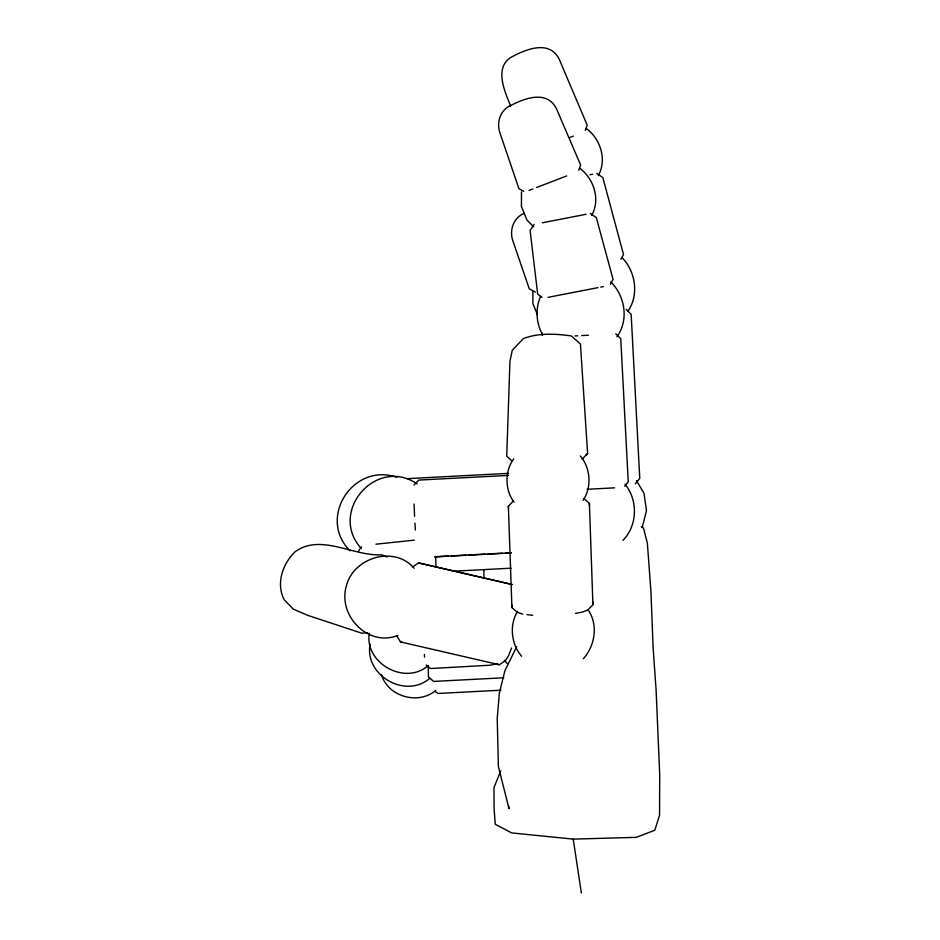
<?xml version="1.0" encoding="UTF-8"?>
<svg xmlns="http://www.w3.org/2000/svg" width="940" height="940" viewBox="0 0 940 940"><rect width="100%" height="100%" fill="white"/><g stroke="black" fill="none" stroke-linecap="round" stroke-linejoin="round"><path stroke-width="1.41" d="M370.102 643.982C364.109 675.449 405.622 699.266 429.697 678.351M483.889 578.452L483.924 569.816M521.489 191.807L521.418 206.495L526.988 220.101L533.567 226.74M532.91 291.471L532.863 303.491L537.41 314.618M369.267 633.207C364.379 663.405 405.257 685.836 428.147 665.602M642.173 527.598L646.497 510.596L643.971 493.218L636.498 480.657M578.746 170.211L580.615 165.005L557.079 110.144C548.231 89.617 525.53 97.725 510.549 105.621C500.48 109.957 496.485 122.106 499.704 132.176L518.927 188.693L523.792 191.302M585.326 130.413L587.218 125.208L559.829 60.63C551.063 40.056 528.339 48.187 513.381 56.059C493.065 65.694 504.533 91.157 510.714 106.079M511.595 647.989L508.434 655.979L505.344 660.75L499.293 664.733L400.44 641.914L396.751 635.687M500.773 770.894L493.982 787.544L494.111 808.729L495.251 824.274L511.713 832.922L573.224 839.126L636.333 837.34L654.827 830.243L659.551 815.227L659.716 774.748L656.108 690.089L653.112 647.672L650.95 591.648L647.378 543.25L643.512 528.139L641.256 526.647M598.263 175.651C607.264 159.624 600.46 138.756 586.031 128.298M591.683 215.448C600.684 199.421 593.88 178.541 579.451 168.084M516.683 646.685L505.003 670.479L499.375 692.945L497.225 718.207L498.388 766.476L508.998 808.694L508.54 805.827M610.471 284.139L613.08 279.368L596.324 217.622L590.308 213.462M620.894 259.322L623.514 254.552L602.834 177.578L596.841 173.407M540.629 296.382C535.236 308.273 536.035 323.442 542.639 334.711M627.979 311.152C639.27 294.937 635.593 271.261 621.904 257.513M616.899 336.767C629.048 320.293 625.1 295.983 610.847 281.988M534.096 224.39L530.09 230.5L537.68 294.032L541.887 297.475M513.745 458.861C504.627 471.058 504.757 490.01 514.051 502.066M583.07 500.339C592.012 487.32 590.626 467.897 580.309 455.959M517.564 611.294C509.174 624.947 511.125 644.194 521.641 656.296M583.341 658.74C595.043 645.827 598.38 624.736 588.217 610.072M358.316 551.392L361.36 546.869M622.914 540.429C637.543 525.566 638.166 500.315 625.065 484.264M624.712 486.262L628.249 481.891L620.752 338.764L615.77 333.782M635.334 483.818L639.764 478.354L631.163 314.324L626.193 309.354M582.119 459.249L587.618 453.409L580.427 344.005L571.356 335.944C555.516 333.724 538.432 332.725 523.286 338.659L512.253 350.315L509.938 361.43L506.731 456.112L512.124 461.129M585.984 455.136L587.618 453.409M508.434 508.611L508.376 506.202L513.428 501.02M592.87 602.34L592.928 604.761L587.876 609.942L582.553 612.069L575.491 613.385M413.953 485.04L418.899 480.07L508.505 475.393M435.831 690.348C418.653 705.294 387.738 696.728 381.464 674.567M412.625 566.902L418.676 562.931L512.335 584.527M569.64 137.557L573.306 136.147M529.067 190.397L532.804 188.964M536.552 187.518L566.738 175.933M524.449 213.333C513.769 217.211 509.257 229.877 512.664 240.252L529.267 288.815L535.354 292.07M397.926 635.358C368.621 647.343 338.012 616.217 346.155 586.642C352.935 557.467 394.248 544.953 414.117 568.242M426.231 665.003L430.45 668.54L490.504 665.179L497.131 663.616M589.921 174.758L592.553 174.241M542.333 222.792L586.031 214.297M548.032 297.346L598.005 287.628M600.695 287.111L603.374 286.583M367.329 632.596L361.888 633.255L307.392 615.242L293.257 609.12L284.15 599.697C275.89 583.552 282.505 564.024 294.901 551.98C320.317 532.863 353.698 556.586 381.652 554.8L387.022 557.032M375.941 544.189L414.293 540.159M574.975 335.921L577.689 335.78M581.743 335.568L588.511 335.216M407.654 478.636L508.704 473.337M587.089 489.282L614.537 487.848M435.244 556.715L448.427 556.022M451.353 555.869L466.005 555.105M468.931 554.952L485.04 554.106M487.966 553.954L502.618 553.19M505.544 553.037L511.395 552.732M434.632 556.915L511.102 552.932M454.255 571.168L511.243 568.183M503.793 677.775L433.74 681.418L428.429 676.988L428.24 665.955M500.95 690.207L438.075 693.462L435.373 691.687M527.011 614.643L532.698 615.3M396.939 477.344C353.276 462.081 317.015 517.975 350.079 550.84M511.853 584.445L418.676 562.931M496.943 664.157L499.293 664.733M400.44 641.914L402.79 642.478M522.746 614.161L517.329 612.398L511.924 607.581L508.376 506.202M417.184 483.924C376.47 455.994 328.037 511.713 361.136 548.302M583.987 498.564L589.392 503.382L592.928 604.761M504.334 660.232L507.236 663.534M541.922 332.69L542.404 335.521M573.224 839.126L581.366 893M415.363 530.007L414.94 523.134M424.398 654.428L424.539 657.095M414.587 516.365L414.07 503.957M435.655 556.445L435.972 566.62M589.392 503.382L589.451 505.791M511.865 605.172L511.924 607.581"/></g></svg>
